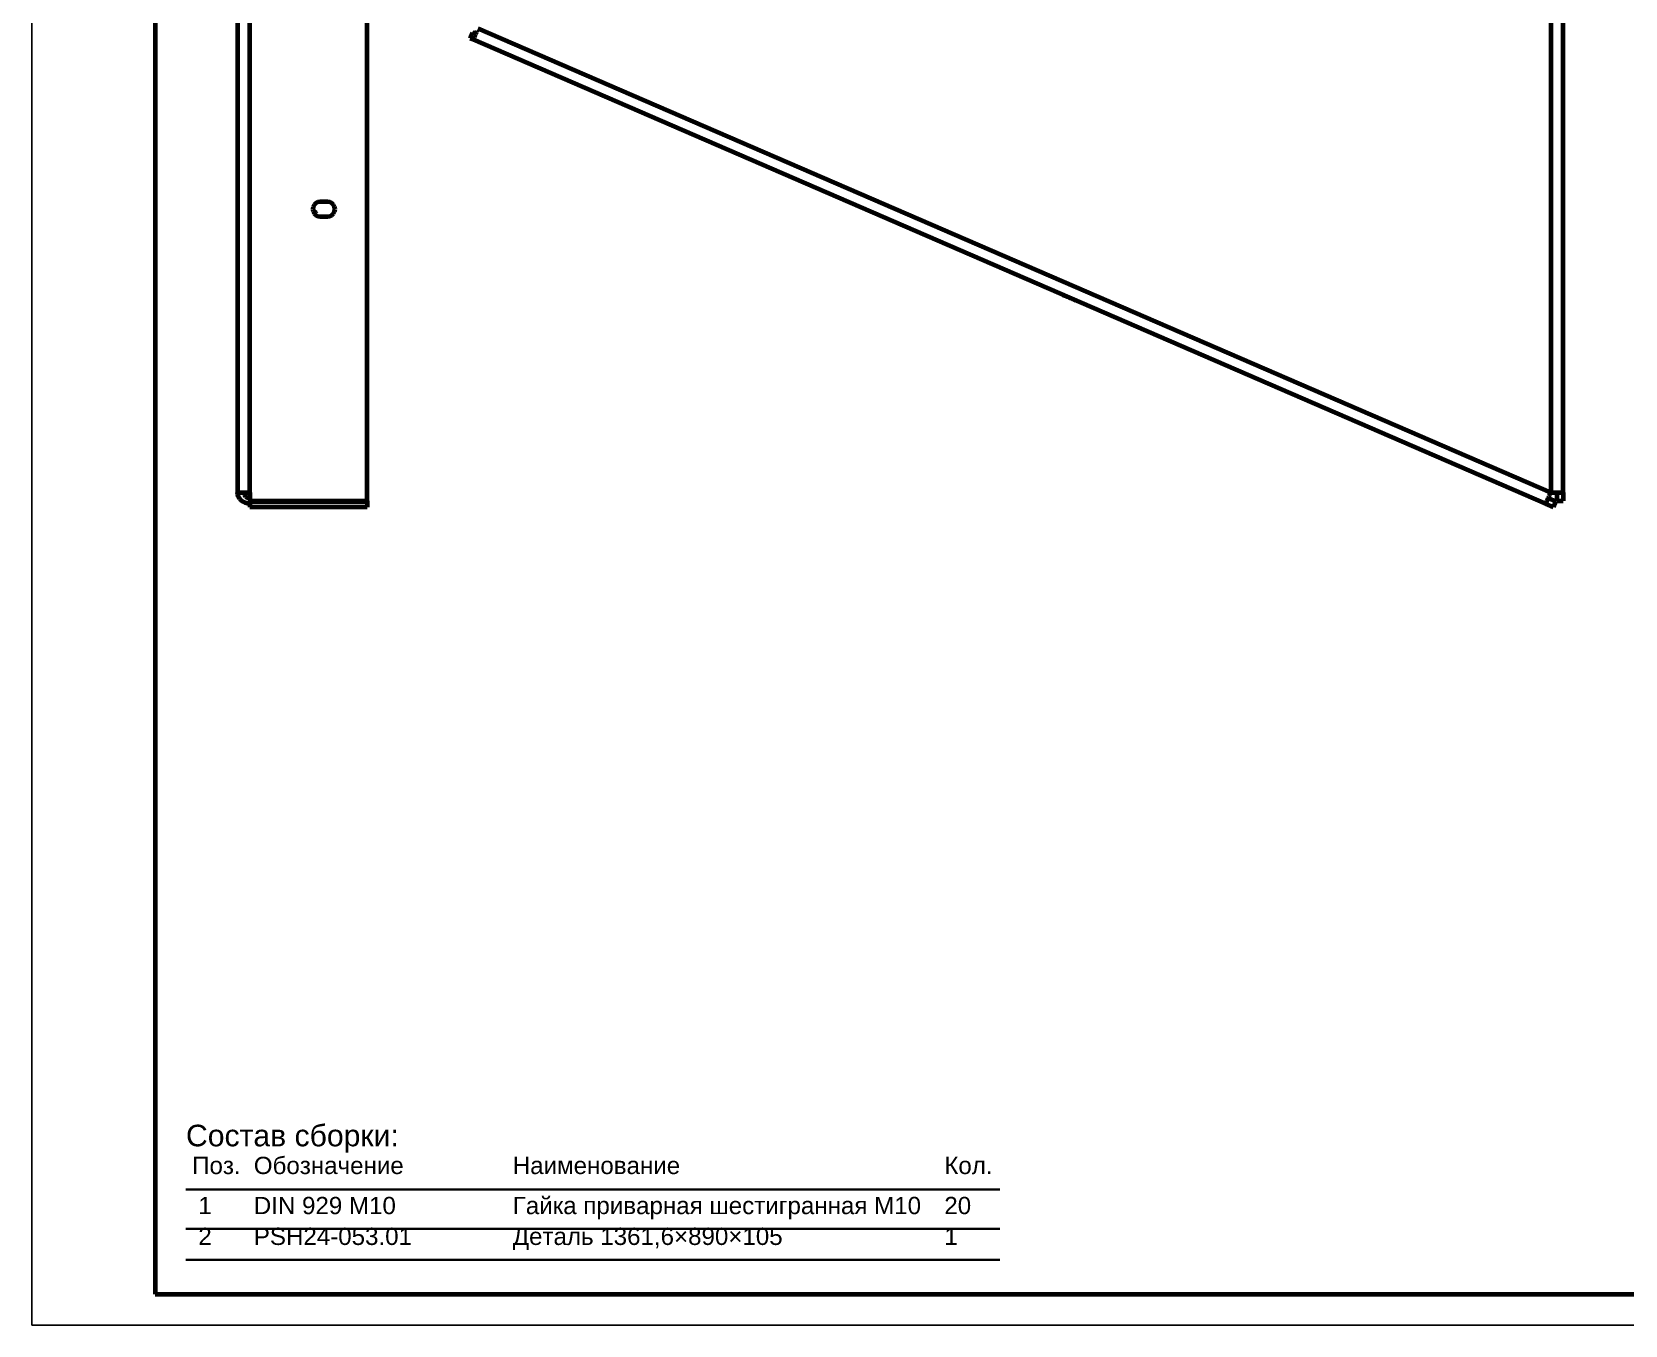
# Model space of a CAD drawing. Header units: millimetres. Extents: x 0 to 594, y 0 to 420.
# Drawn here: x 0 to 258.4, y 0 to 209.7 of the extents above; entities that cross this region are included whole.
import ezdxf

# ---------------------------------------------------------------- set-up
doc = ezdxf.new("R2010")
doc.units = ezdxf.units.MM
doc.styles.add('GOST', font='Arial')

msp = doc.modelspace()

# ---------------------------------------------------------------- linework, layer by layer
at = {"color": 1, "lineweight": 70}
for p, q in [((33.37, 388), (33.37, 135.04)), ((35.37, 135.04), (35.37, 388)), ((54.37, 133.7), (54.37, 388)), ((246.37, 388), (246.37, 135.04)), ((248.37, 135.04), (248.37, 388)), ((71.48, 209.61), (71.08, 208.69)), ((71.97, 209.4), (71.48, 209.61)), ((71.95, 209.34), (71.87, 209.17)), ((72.03, 209.52), (71.95, 209.34)), ((72.11, 209.71), (72.03, 209.52)), ((72.19, 209.91), (72.11, 209.71)), ((246.37, 135.04), (72.37, 210.31)), ((71.58, 208.48), (71.08, 208.69)), ((71.6, 208.52), (71.58, 208.49)), ((71.58, 208.49), (71.58, 208.48)), ((71.58, 208.48), (245.58, 133.21)), ((71.62, 208.58), (71.6, 208.52)), ((71.65, 208.66), (71.62, 208.58)), ((71.7, 208.76), (71.65, 208.66)), ((71.75, 208.88), (71.7, 208.76)), ((71.81, 209.02), (71.75, 208.88)), ((71.87, 209.17), (71.81, 209.02)), ((45.63, 181.37), (45.57, 181)), ((45.57, 181), (45.63, 180.63)), ((45.8, 181.71), (45.63, 181.37)), ((46.06, 181.97), (45.8, 181.71)), ((46.4, 182.14), (46.06, 181.97)), ((46.77, 182.2), (46.4, 182.14)), ((47.97, 182.2), (46.77, 182.2)), ((48.34, 182.14), (47.97, 182.2)), ((48.68, 181.97), (48.34, 182.14)), ((48.94, 181.71), (48.68, 181.97)), ((49.11, 181.37), (48.94, 181.71)), ((49.17, 181), (49.11, 181.37)), ((49.11, 180.63), (49.17, 181)), ((45.84, 180.61), (45.61, 180.69)), ((45.63, 180.63), (45.8, 180.29)), ((45.8, 180.29), (46.06, 180.03)), ((46.02, 180.51), (45.84, 180.61)), ((46.13, 180.4), (46.02, 180.51)), ((46.03, 180.06), (46.13, 180.17)), ((46.06, 180.03), (46.4, 179.86)), ((46.17, 180.29), (46.13, 180.4)), ((46.13, 180.17), (46.17, 180.29)), ((46.4, 179.86), (46.77, 179.8)), ((46.77, 179.8), (47.97, 179.8)), ((47.97, 179.8), (48.34, 179.86)), ((48.34, 179.86), (48.68, 180.03)), ((48.68, 180.03), (48.94, 180.29)), ((48.94, 180.29), (49.11, 180.63)), ((167.14, 167.14), (167.17, 167.13)), ((167.17, 167.13), (167.25, 167.09)), ((167.25, 167.09), (167.38, 167.03)), ((167.38, 167.03), (167.55, 166.96)), ((167.55, 166.96), (167.76, 166.87)), ((167.76, 166.87), (168, 166.77)), ((168, 166.77), (168.24, 166.66)), ((168.24, 166.66), (168.49, 166.56)), ((168.49, 166.56), (168.72, 166.46)), ((168.72, 166.46), (168.93, 166.37)), ((168.93, 166.37), (169.1, 166.29)), ((169.1, 166.29), (169.23, 166.23)), ((169.23, 166.23), (169.32, 166.2)), ((169.32, 166.2), (169.34, 166.19)), ((33.37, 135.04), (33.38, 135.04)), ((33.41, 134.69), (33.37, 135.04)), ((33.38, 135.04), (33.42, 135.04)), ((33.52, 134.34), (33.41, 134.69)), ((33.42, 135.04), (33.48, 135.04)), ((33.48, 135.04), (33.57, 135.04)), ((33.57, 135.04), (33.68, 135.04)), ((33.68, 135.04), (33.81, 135.04)), ((33.81, 135.04), (33.96, 135.04)), ((33.96, 135.04), (34.12, 135.04)), ((34.12, 135.04), (34.31, 135.04)), ((34.31, 135.04), (34.5, 135.04)), ((34.37, 135.04), (34.39, 134.87)), ((34.39, 134.87), (34.45, 134.69)), ((34.45, 134.69), (34.54, 134.53)), ((34.5, 135.04), (34.71, 135.04)), ((34.54, 134.53), (34.66, 134.4)), ((34.66, 134.4), (34.81, 134.28)), ((34.71, 135.04), (34.92, 135.04)), ((34.92, 135.04), (35.15, 135.04)), ((35.15, 135.04), (35.37, 135.04)), ((35.37, 135.04), (35.37, 133.7)), ((246.03, 134.25), (246.11, 134.44)), ((246.11, 134.44), (246.19, 134.64)), ((246.19, 134.64), (246.28, 134.84)), ((246.28, 134.84), (246.37, 135.04)), ((246.37, 135.04), (246.59, 135.04)), ((246.59, 135.04), (246.82, 135.04)), ((246.82, 135.04), (247.03, 135.04)), ((247.03, 135.04), (247.24, 135.04)), ((247.24, 135.04), (247.43, 135.04)), ((247.37, 135.04), (247.37, 133.7)), ((247.43, 135.04), (247.62, 135.04)), ((247.62, 135.04), (247.78, 135.04)), ((247.78, 135.04), (247.93, 135.04)), ((247.93, 135.04), (248.06, 135.04)), ((248.06, 135.04), (248.17, 135.04)), ((248.17, 135.04), (248.26, 135.04)), ((248.26, 135.04), (248.32, 135.04)), ((248.32, 135.04), (248.36, 135.04)), ((248.36, 135.04), (248.37, 135.04)), ((248.37, 135.04), (248.37, 133.7)), ((33.71, 134.02), (33.52, 134.34)), ((33.96, 133.75), (33.71, 134.02)), ((34.26, 133.52), (33.96, 133.75)), ((34.6, 133.35), (34.26, 133.52)), ((34.98, 133.24), (34.6, 133.35)), ((34.81, 134.28), (34.99, 134.2)), ((35.37, 133.21), (34.98, 133.24)), ((34.99, 134.2), (35.17, 134.14)), ((35.17, 134.14), (35.37, 134.13)), ((35.37, 133.7), (54.37, 133.7)), ((35.37, 133.7), (35.37, 133.59)), ((35.37, 133.59), (54.37, 133.59)), ((35.37, 133.59), (35.37, 132.68)), ((54.37, 132.68), (35.37, 132.68)), ((54.37, 133.7), (54.37, 133.59)), ((54.37, 133.59), (54.37, 132.68)), ((245.58, 133.22), (245.6, 133.25)), ((245.58, 133.21), (245.58, 133.22)), ((246.81, 132.68), (245.58, 133.21)), ((245.6, 133.25), (245.62, 133.31)), ((245.62, 133.31), (245.65, 133.39)), ((245.65, 133.39), (245.7, 133.49)), ((245.7, 133.49), (245.75, 133.61)), ((245.75, 133.61), (245.81, 133.75)), ((245.81, 133.75), (245.87, 133.9)), ((245.87, 133.9), (245.95, 134.07)), ((245.95, 134.07), (246.03, 134.25)), ((245.97, 134.13), (247.2, 133.59)), ((247.2, 133.59), (246.81, 132.68)), ((247.37, 133.7), (248.37, 133.7))]:
    msp.add_line(p, q, dxfattribs=at)
at = {"color": 8, "lineweight": 35}
for p, q in [((25, 22), (157, 22)), ((25, 15.6), (157, 15.6)), ((25, 10.6), (157, 10.6))]:
    msp.add_line(p, q, dxfattribs=at)
at = {"color": 7, "lineweight": 25}
msp.add_lwpolyline([(0, 0), (594, 0), (594, 420), (0, 420)], close=True, dxfattribs=at)
at = {"color": 7, "lineweight": 70}
msp.add_lwpolyline([(20, 5), (589, 5), (589, 415), (20, 415)], close=True, dxfattribs=at)

# ---------------------------------------------------------------- texts
at = {"color": 3, "style": 'GOST'}
for s, height, p in [('Состав сборки:', 3.5, (25, 29)), ('Поз.', 2.8, (26, 24.5)), ('Обозначение', 2.8, (36, 24.5)), ('Наименование', 2.8, (78, 24.5)), ('Кол.', 2.8, (148, 24.5)), ('1', 2.8, (27, 18)), ('DIN 929 M10', 2.8, (36, 18)), ('Гайка приварная шестигранная М10', 2.8, (78, 18)), ('20', 2.8, (148, 18)), ('2', 2.8, (27, 13)), ('PSH24-053.01', 2.8, (36, 13)), ('Деталь 1361,6×890×105', 2.8, (78, 13)), ('1', 2.8, (148, 13))]:
    msp.add_text(s, height=height, dxfattribs=at).set_placement(p)

doc.saveas('drawing.dxf')
